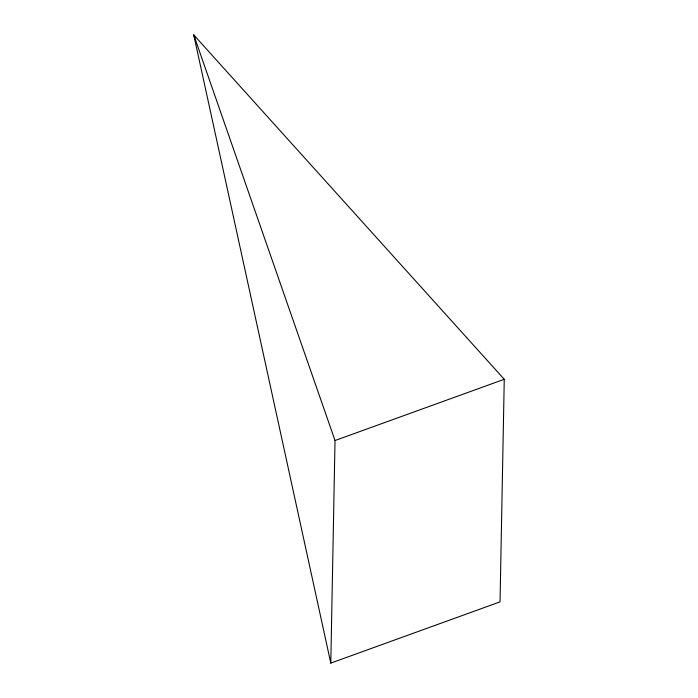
<?xml version="1.0" encoding="UTF-8"?>
<svg xmlns="http://www.w3.org/2000/svg" width="698" height="698" viewBox="0 0 698 698"><rect width="100%" height="100%" fill="white"/><g stroke="black" fill="none" stroke-linecap="round" stroke-linejoin="round"><path stroke-width="1.05" d="M330.8 663.1L335.023 440.525L193.739 34.9L504.261 379.293L500.038 601.868L330.8 663.1L193.739 34.9L195.292 37.779M335.023 440.525L504.261 379.293"/></g></svg>
